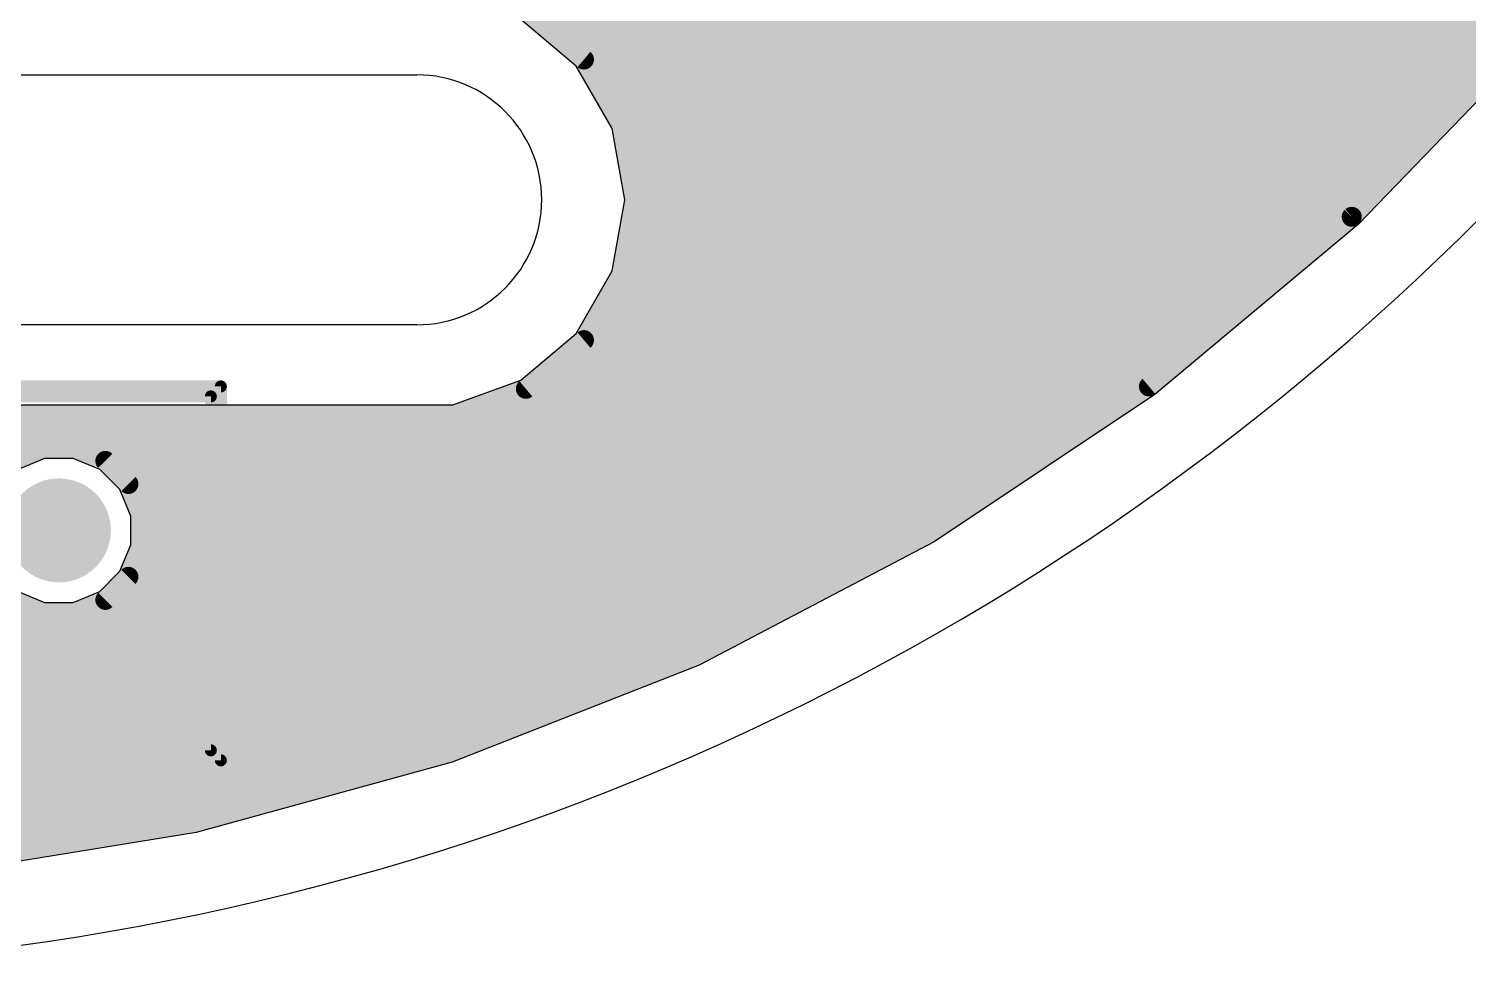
# Model space of a CAD drawing. Extents: x -1.28 to 1.28, y -1.28 to 1.27.
# Drawn here: x 0.18 to 0.9, y -1.28 to -0.81 of the extents above; entities that cross this region are included whole.
import ezdxf

# ---------------------------------------------------------------- set-up
doc = ezdxf.new("R2010")
doc.units = 0
for name, color, linetype in [('1', 12, 'CONTINUOUS'), ('16', 132, 'CONTINUOUS'), ('17', 110, 'CONTINUOUS'), ('20', 31, 'CONTINUOUS'), ('21', 100, 'CONTINUOUS'), ('51', 100, 'CONTINUOUS')]:
    doc.layers.add(name, color=color, linetype=linetype)

# ---------------------------------------------------------------- blocks, each defined once
blk = doc.blocks.new('ROUNDP')
at = {"const_width": 0.5}
blk.add_lwpolyline([(0, -0.25, 1), (0, 0.25, 1), (0, -0.25)], format="xyb", dxfattribs=at)

msp = doc.modelspace()

# ---------------------------------------------------------------- linework, layer by layer
at = {"layer": '1', "const_width": 0.01}
for points in [[(0.457636, -0.825504), (0.428595, -0.801135)], [(0.439159, -0.81), (0.932575, -0.81)], [(0.933541, -0.808999), (0.841737, -0.904182)], [(0.451077, -0.82), (0.92293, -0.82)], [(0.476591, -0.858335), (0.457636, -0.825504)], [(0.457636, -0.825504), (0.457636, -0.825504)], [(0.460232, -0.83), (0.913285, -0.83)], [(0.466005, -0.84), (0.90364, -0.84)], [(0.471779, -0.85), (0.893995, -0.85)], [(0.483174, -0.895669), (0.476591, -0.858335)], [(0.476591, -0.858335), (0.476591, -0.858335)], [(0.476885, -0.86), (0.88435, -0.86)], [(0.478648, -0.87), (0.874705, -0.87)], [(0.480411, -0.88), (0.865061, -0.88)], [(0.482174, -0.89), (0.855416, -0.89)], [(0.476591, -0.933003), (0.483174, -0.895669)], [(0.483174, -0.895669), (0.483174, -0.895669)], [(0.48241, -0.9), (0.845771, -0.9)], [(0.841737, -0.904182), (0.740282, -0.989004)], [(0.841737, -0.904182), (0.841737, -0.904182)], [(0.480647, -0.91), (0.834778, -0.91)], [(0.478884, -0.92), (0.822817, -0.92)], [(0.457636, -0.965835), (0.476591, -0.933004)], [(0.476591, -0.933004), (0.476591, -0.933003)], [(0.47712, -0.93), (0.810857, -0.93)], [(0.472551, -0.94), (0.798896, -0.94)], [(0.466778, -0.95), (0.786935, -0.95)], [(0.461004, -0.96), (0.774974, -0.96)], [(0.428595, -0.990203), (0.457636, -0.965835)], [(0.457636, -0.965835), (0.457636, -0.965835)], [(0.457636, -0.965835), (0.457636, -0.965835)], [(0.452672, -0.97), (0.763013, -0.97)], [(0.440754, -0.98), (0.751052, -0.98)], [(0.392971, -1.003169), (0.428595, -0.990203)], [(0.428595, -0.990203), (0.428595, -0.990203)], [(0.428837, -0.99), (0.738792, -0.99)], [(0.740282, -0.989004), (0.63034, -1.062491)], [(-0.392971, -1.003169), (0.392971, -1.003169)], [(0.401678, -1), (0.723831, -1)], [(-0.533999, -1.01), (0.70887, -1.01)], [(-0.523999, -1.02), (0.69391, -1.02)], [(0.186844, -1.02), (0.171775, -1.026242)], [(0.203155, -1.02), (0.186844, -1.02)], [(0.218225, -1.026242), (0.203155, -1.02)], [(0.229758, -1.037775), (0.218225, -1.026242)], [(0.221983, -1.03), (0.678949, -1.03)], [(0.236, -1.052844), (0.229758, -1.037775)], [(0.23068, -1.04), (0.663988, -1.04)], [(0.234822, -1.05), (0.649027, -1.05)], [(0.236, -1.069155), (0.236, -1.052844)], [(0.236, -1.06), (0.634067, -1.06)], [(0.63034, -1.062491), (0.51317, -1.123802)], [(0.229758, -1.084225), (0.236, -1.069155)], [(0.23565, -1.07), (0.615989, -1.07)], [(0.218225, -1.095758), (0.229758, -1.084225)], [(0.231508, -1.08), (0.596879, -1.08)], [(0.223983, -1.09), (0.577768, -1.09)], [(0.171775, -1.095758), (0.186844, -1.102)], [(0.203155, -1.102), (0.218225, -1.095758)], [(0.128983, -1.1), (0.182016, -1.1)], [(0.186844, -1.102), (0.203155, -1.102)], [(0.207983, -1.1), (0.558657, -1.1)], [(-0.065544, -1.11), (0.539546, -1.11)], [(-0.075544, -1.12), (0.520435, -1.12)], [(0.51317, -1.123802), (0.390116, -1.172232)], [(-0.085544, -1.13), (0.497421, -1.13)], [(-0.095544, -1.14), (0.472012, -1.14)], [(-0.446604, -1.15), (0.446604, -1.15)], [(-0.421196, -1.16), (0.421196, -1.16)], [(-0.395788, -1.17), (0.395788, -1.17)], [(0.390116, -1.172232), (0.262589, -1.207228)], [(-0.361809, -1.18), (0.361809, -1.18)], [(-0.325368, -1.19), (0.325368, -1.19)], [(-0.288927, -1.2), (0.288927, -1.2)], [(0.262589, -1.207228), (0.132052, -1.228387)], [(-0.245485, -1.21), (0.245485, -1.21)], [(-0.183792, -1.22), (0.183792, -1.22)]]:
    msp.add_lwpolyline(points, dxfattribs=at)
at = {"layer": '1', "const_width": 0.005}
for points in [[(0.439159, -0.8075, 1), (0.439159, -0.8125)], [(0.451077, -0.8175, 1), (0.451077, -0.8225)], [(0.459801, -0.824254, 1), (0.455471, -0.826754)], [(0.457636, -0.823004, 1), (0.457636, -0.828004)], [(0.457636, -0.828004, 1), (0.457636, -0.823004)], [(0.456029, -0.827419, 1), (0.459243, -0.823588)], [(0.460232, -0.8275, 1), (0.460232, -0.8325)], [(0.466005, -0.8375, 1), (0.466005, -0.8425)], [(0.471779, -0.8475, 1), (0.471779, -0.8525)], [(0.893995, -0.8525, 1), (0.893995, -0.8475)], [(0.479053, -0.857901, 1), (0.474129, -0.858769)], [(0.479091, -0.858335, 1), (0.474091, -0.858335)], [(0.474091, -0.858335, 1), (0.479091, -0.858335)], [(0.476885, -0.8575, 1), (0.476885, -0.8625)], [(0.474426, -0.859585, 1), (0.478756, -0.857085)], [(0.88435, -0.8625, 1), (0.88435, -0.8575)], [(0.478648, -0.8675, 1), (0.478648, -0.8725)], [(0.874705, -0.8725, 1), (0.874705, -0.8675)], [(0.480411, -0.8775, 1), (0.480411, -0.8825)], [(0.865061, -0.8825, 1), (0.865061, -0.8775)], [(0.482174, -0.8875, 1), (0.482174, -0.8925)], [(0.855416, -0.8925, 1), (0.855416, -0.8875)], [(0.485674, -0.895669, 1), (0.480674, -0.895669)], [(0.485636, -0.896103, 1), (0.480712, -0.895235)], [(0.480712, -0.896103, 1), (0.485636, -0.895235)], [(0.48241, -0.8975, 1), (0.48241, -0.9025)], [(0.480674, -0.895669, 1), (0.485674, -0.895669)], [(0.844237, -0.904182, 1), (0.839237, -0.904182)], [(0.839938, -0.902447, 1), (0.843536, -0.905918)], [(0.84334, -0.9061, 1), (0.840133, -0.902264)], [(0.845771, -0.9025, 1), (0.845771, -0.8975)], [(0.480647, -0.9075, 1), (0.480647, -0.9125)], [(0.834778, -0.9125, 1), (0.834778, -0.9075)], [(0.839237, -0.904182, 1), (0.844237, -0.904182)], [(0.478884, -0.9175, 1), (0.478884, -0.9225)], [(0.822817, -0.9225, 1), (0.822817, -0.9175)], [(0.479091, -0.933003, 1), (0.474091, -0.933003)], [(0.478756, -0.934254, 1), (0.474426, -0.931754)], [(0.47712, -0.9275, 1), (0.47712, -0.9325)], [(0.810857, -0.9325, 1), (0.810857, -0.9275)], [(0.472551, -0.9375, 1), (0.472551, -0.9425)], [(0.474129, -0.932569, 1), (0.479053, -0.933438)], [(0.474091, -0.933004, 1), (0.479091, -0.933004)], [(0.798896, -0.9425, 1), (0.798896, -0.9375)], [(0.466778, -0.9475, 1), (0.466778, -0.9525)], [(0.786935, -0.9525, 1), (0.786935, -0.9475)], [(0.461004, -0.9575, 1), (0.461004, -0.9625)], [(0.774974, -0.9625, 1), (0.774974, -0.9575)], [(0.457636, -0.963335, 1), (0.457636, -0.968335)], [(0.460136, -0.965835, 1), (0.455136, -0.965835)], [(0.455471, -0.964585, 1), (0.459801, -0.967085)], [(0.455136, -0.965835, 1), (0.460136, -0.965835)], [(0.459243, -0.96775, 1), (0.456029, -0.96392)], [(0.457636, -0.968335, 1), (0.457636, -0.963335)], [(0.452672, -0.9675, 1), (0.452672, -0.9725)], [(0.763013, -0.9725, 1), (0.763013, -0.9675)], [(0.440754, -0.9775, 1), (0.440754, -0.9825)], [(0.751052, -0.9825, 1), (0.751052, -0.9775)], [(0.428595, -0.987703, 1), (0.428595, -0.992703)], [(0.426988, -0.988288, 1), (0.430202, -0.992118)], [(0.428837, -0.9875, 1), (0.428837, -0.9925)], [(0.42945, -0.992552, 1), (0.42774, -0.987854)], [(0.428595, -0.992703, 1), (0.428595, -0.987703)], [(0.738679, -0.987086, 1), (0.741886, -0.990922)], [(0.738792, -0.9925, 1), (0.738792, -0.9875)], [(0.741672, -0.991082, 1), (0.738893, -0.986925)], [(0.392116, -1.00082, 1), (0.393826, -1.005518)], [(0.392971, -1.005669, 1), (0.392971, -1.000669)], [(0.401678, -0.9975, 1), (0.401678, -1.0025)], [(0.723831, -1.0025, 1), (0.723831, -0.9975)], [(0.70887, -1.0125, 1), (0.70887, -1.0075)], [(0.186844, -1.0175, 1), (0.186844, -1.0225)], [(0.187801, -1.02231, 1), (0.185888, -1.01769)], [(0.204112, -1.01769, 1), (0.202199, -1.02231)], [(0.203155, -1.0225, 1), (0.203155, -1.0175)], [(0.69391, -1.0225, 1), (0.69391, -1.0175)], [(0.219992, -1.024474, 1), (0.216457, -1.02801)], [(0.217268, -1.028552, 1), (0.219181, -1.023932)], [(0.221983, -1.0275, 1), (0.221983, -1.0325)], [(0.678949, -1.0325, 1), (0.678949, -1.0275)], [(0.232068, -1.036819, 1), (0.227448, -1.038732)], [(0.22799, -1.039543, 1), (0.231526, -1.036008)], [(0.23068, -1.0375, 1), (0.23068, -1.0425)], [(0.663988, -1.0425, 1), (0.663988, -1.0375)], [(0.234822, -1.0475, 1), (0.234822, -1.0525)], [(0.2385, -1.052844, 1), (0.2335, -1.052844)], [(0.23369, -1.053801, 1), (0.23831, -1.051888)], [(0.649027, -1.0525, 1), (0.649027, -1.0475)], [(0.236, -1.0575, 1), (0.236, -1.0625)], [(0.62895, -1.060413, 1), (0.631729, -1.064569)], [(0.631499, -1.064706, 1), (0.629181, -1.060276)], [(0.634067, -1.0625, 1), (0.634067, -1.0575)], [(0.23565, -1.0675, 1), (0.23565, -1.0725)], [(0.23831, -1.070112, 1), (0.23369, -1.068199)], [(0.615989, -1.0725, 1), (0.615989, -1.0675)], [(0.2335, -1.069155, 1), (0.2385, -1.069155)], [(0.231526, -1.085992, 1), (0.22799, -1.082457)], [(0.231508, -1.0775, 1), (0.231508, -1.0825)], [(0.596879, -1.0825, 1), (0.596879, -1.0775)], [(0.223983, -1.0875, 1), (0.223983, -1.0925)], [(0.227448, -1.083268, 1), (0.232068, -1.085181)], [(0.577768, -1.0925, 1), (0.577768, -1.0875)], [(0.216457, -1.09399, 1), (0.219992, -1.097526)], [(0.219181, -1.098068, 1), (0.217268, -1.093448)], [(0.182016, -1.1025, 1), (0.182016, -1.0975)], [(0.186844, -1.0995, 1), (0.186844, -1.1045)], [(0.185888, -1.10431, 1), (0.187801, -1.09969)], [(0.202199, -1.09969, 1), (0.204112, -1.10431)], [(0.203155, -1.1045, 1), (0.203155, -1.0995)], [(0.207983, -1.0975, 1), (0.207983, -1.1025)], [(0.558657, -1.1025, 1), (0.558657, -1.0975)], [(0.539546, -1.1125, 1), (0.539546, -1.1075)], [(0.520435, -1.1225, 1), (0.520435, -1.1175)], [(0.512011, -1.121586, 1), (0.514329, -1.126017)], [(0.514085, -1.126128, 1), (0.512254, -1.121475)], [(0.497421, -1.1325, 1), (0.497421, -1.1275)], [(0.472012, -1.1425, 1), (0.472012, -1.1375)], [(0.446604, -1.1525, 1), (0.446604, -1.1475)], [(0.421196, -1.1625, 1), (0.421196, -1.1575)], [(0.395788, -1.1725, 1), (0.395788, -1.1675)], [(0.3892, -1.169906, 1), (0.391031, -1.174558)], [(0.390777, -1.174643, 1), (0.389454, -1.169821)], [(0.361809, -1.1825, 1), (0.361809, -1.1775)], [(0.325368, -1.1925, 1), (0.325368, -1.1875)], [(0.288927, -1.2025, 1), (0.288927, -1.1975)], [(0.261927, -1.204817, 1), (0.263251, -1.209638)], [(0.262989, -1.209695, 1), (0.262189, -1.20476)], [(0.245485, -1.2125, 1), (0.245485, -1.2075)], [(0.183792, -1.2225, 1), (0.183792, -1.2175)]]:
    msp.add_lwpolyline(points, format="xyb", dxfattribs=at)
at = {"layer": '16'}
for p, q in [((0.453747, -0.828767), (0.426057, -0.805532)), ((0.93732, -0.812272), (0.845144, -0.90784)), ((0.471821, -0.860071), (0.453747, -0.828767)), ((0.453747, -0.828767), (0.453747, -0.828767)), ((0.478098, -0.895669), (0.471821, -0.860071)), ((0.471821, -0.860071), (0.471821, -0.860071)), ((0.471821, -0.931267), (0.478098, -0.895669)), ((0.478098, -0.895669), (0.478098, -0.895669)), ((0.845144, -0.90784), (0.743279, -0.993005)), ((0.845144, -0.90784), (0.845144, -0.90784)), ((0.453747, -0.962572), (0.471821, -0.931267)), ((0.471821, -0.931267), (0.471821, -0.931267)), ((0.426057, -0.985807), (0.453747, -0.962572)), ((0.453747, -0.962572), (0.453747, -0.962572)), ((0.453747, -0.962572), (0.453747, -0.962572)), ((0.392089, -0.99817), (0.426057, -0.985807)), ((0.426057, -0.985807), (0.426057, -0.985807)), ((0.743279, -0.993005), (0.632891, -1.06679)), ((-0.164444, -0.99817), (0.392089, -0.99817)), ((0.187839, -1.024999), (0.174607, -1.03048)), ((0.202161, -1.024999), (0.187839, -1.024999)), ((0.215393, -1.03048), (0.202161, -1.024999)), ((0.22552, -1.040607), (0.215393, -1.03048)), ((0.231001, -1.053839), (0.22552, -1.040607)), ((0.231001, -1.068161), (0.231001, -1.053839)), ((0.22552, -1.081393), (0.231001, -1.068161)), ((0.632891, -1.06679), (0.515247, -1.128349)), ((0.215393, -1.09152), (0.22552, -1.081393)), ((0.174607, -1.09152), (0.187839, -1.097001)), ((0.202161, -1.097001), (0.215393, -1.09152)), ((0.187839, -1.097001), (0.202161, -1.097001)), ((0.515247, -1.128349), (0.391695, -1.176975)), ((0.391695, -1.176975), (0.263652, -1.212113)), ((0.263652, -1.212113), (0.132586, -1.233357))]:
    msp.add_line(p, q, dxfattribs=at)
at = {"layer": '20'}
for p, q in [((-0.374016, -0.833169), (0.374016, -0.833169)), ((0.374016, -0.958169), (-0.374016, -0.958169))]:
    msp.add_line(p, q, dxfattribs=at)
for centre, radius, start, end in [((0, -0.000471), 1.279996, 95.065, 84.935), ((0.374016, -0.895669), 0.0625, 270, 90)]:
    msp.add_arc(centre, radius, start, end, dxfattribs=at)
at = {"layer": '21', "const_width": 0.006}
for points in [[(0.276, -0.989), (-0.281, -0.989)], [(0.276, -1.176), (0.276, -0.989)], [(-0.281, -1.176), (0.276, -1.176)]]:
    msp.add_lwpolyline(points, dxfattribs=at)
at = {"layer": '21', "const_width": 0.003}
for points in [[(0.2775, -0.989, 1), (0.2745, -0.989)], [(0.276, -0.9905, 1), (0.276, -0.9875)], [(0.276, -1.1775, 1), (0.276, -1.1745)], [(0.2745, -1.176, 1), (0.2775, -1.176)]]:
    msp.add_lwpolyline(points, format="xyb", dxfattribs=at)
at = {"layer": '51', "const_width": 0.006}
for points in [[(0.271, -0.994), (-0.276, -0.994)], [(0.271, -1.171), (0.271, -0.994)], [(-0.276, -1.171), (0.271, -1.171)]]:
    msp.add_lwpolyline(points, dxfattribs=at)
at = {"layer": '51', "const_width": 0.003}
for points in [[(0.2725, -0.994, 1), (0.2695, -0.994)], [(0.271, -0.9955, 1), (0.271, -0.9925)], [(0.2695, -1.171, 1), (0.2725, -1.171)], [(0.271, -1.1725, 1), (0.271, -1.1695)]]:
    msp.add_lwpolyline(points, format="xyb", dxfattribs=at)

# ---------------------------------------------------------------- block references
at = {"layer": '17', "xscale": 0.052, "yscale": 0.052}
msp.add_blockref('ROUNDP', (0.195, -1.061), dxfattribs=at)
msp.add_blockref('ROUNDP', (0.195, -1.061), dxfattribs=at)

doc.saveas('drawing.dxf')
